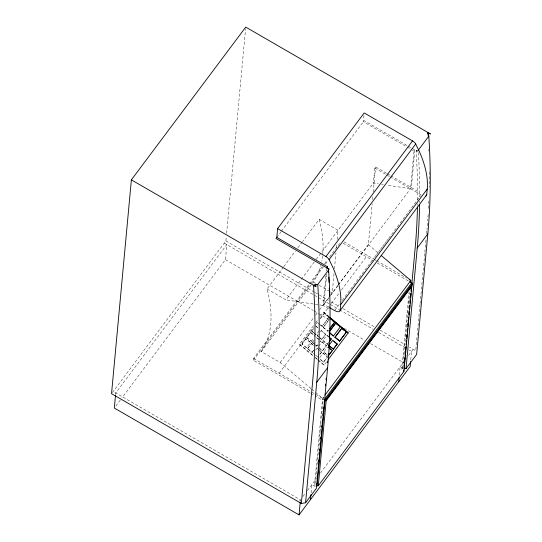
<?xml version="1.0" encoding="UTF-8"?>
<svg xmlns="http://www.w3.org/2000/svg" width="542" height="542" viewBox="0 0 542 542"><rect width="100%" height="100%" fill="white"/><g stroke="black" fill="none" stroke-linecap="round" stroke-linejoin="round"><path stroke-width="0.41" stroke-dasharray="2.71 2.03" d="M115.568 394.651L115.724 392.977L226.827 244.591L225.425 259.659L121.936 397.882M112.35 392.591L225.906 240.933L226.292 236.718M226.603 233.351L245.587 28.787M310.065 393.011L253.426 360.247L253.588 358.438L308.859 284.625M300.295 501.506L300.451 499.832L113.17 391.5M325.837 276.142L323.113 305.458L329.062 308.899M326.304 271.122L326.609 267.768M326.731 274.218L323.933 304.367L328.919 307.253M311.108 492.929L311.887 484.555L316.108 487.001M334.001 273.717L332.219 292.917L330.762 292.077M334.461 268.703L335.938 252.843M336.399 247.836L336.785 243.656M337.178 239.483L338.025 230.303L319.143 219.375L302.456 241.664M315.417 483.254L320.728 425.944M320.81 425.097L321.121 421.73M321.433 418.356L323.391 397.252L325.268 398.336M363.973 115.344L363.384 121.733L410.402 148.928M386.521 173.264L375.572 166.929L374.759 168.02L373.357 183.115L378.309 183.86M338.242 284.875L368.364 244.638L372.158 203.731M372.544 199.558L372.937 195.377M373.242 192.037L375.572 166.929M338.621 284.753L411.344 187.62L414.84 149.931L414.02 151.022L410.524 188.711L386.575 185.1M399.339 375.091L400.111 366.717L402.665 368.194L401.852 369.285L403.668 370.335M401.852 369.285L408.966 292.585M402.665 368.194L404.623 347.144M404.698 346.304L409.698 292.416M410.775 359.813L411.547 351.44L408.621 349.746M420.023 304.36L415.721 350.728L409.528 347.144M420.097 303.52L424.793 252.938M424.867 252.098L426.12 238.609M426.588 233.548L426.825 231.021M115.846 406.012L121.428 398.56M276.793 237.389L280.837 231.976M281.345 231.298L364.197 120.642L407.604 145.744M311 388.567L280.139 362.483L261.258 351.562A259.875 114.382 36.8 0 0 267.064 288.94L283.242 267.328M283.751 266.65L295.383 251.115M297.91 247.741L301.955 242.342M267.064 288.94L285.946 299.862L314.265 262.043M316.284 259.34L374.176 182.024M309.367 283.947L322.551 266.339M324.577 263.629L327.111 260.241M329.651 256.854L340.803 241.956M253.426 360.247L310.214 284.401M310.722 283.723L323.398 266.793M325.424 264.083L327.957 260.695M261.258 351.562L311.819 284.022M312.327 283.351L313.337 281.996A259.875 114.382 36.8 0 0 320.864 265.384M280.139 362.483L313.506 317.91M315.532 315.207L317.551 312.504M319.577 309.8L328.676 297.646M330.701 294.943L337.741 285.546M328.493 298.283L323.113 305.458L285.946 299.862M330.518 295.573L338.113 285.431M312.693 355.505L299.428 344.292L313.567 325.478M315.573 322.795L318.581 318.784M320.471 316.189L323.588 312.09L329.279 316.894M279.144 373.221L313.622 327.172M315.647 324.462L318.181 321.074M320.214 318.364L329.34 306.176M331.365 303.466L339.482 292.633M341.507 289.923L367.368 255.384M319.746 324.536L317.483 322.619L318.445 321.331M320.376 318.757L324.455 313.445L328.987 317.273L322.239 326.291L320.315 325.017M301.948 344.001L306.006 338.709L310.478 342.483L306.413 347.774L301.948 344.001L306.006 338.709M306.697 337.646L311.393 341.257L306.697 337.646L310.762 332.354L315.227 336.128M313.533 332.7L311.616 331.081L313.54 328.513M306.921 337.483L310.762 332.354M311.616 331.081L313.764 328.35M322.016 326.453L328.987 317.273M311.169 341.426L313.791 338.052M314.17 333.235L316.088 334.854L319.441 330.369M334.617 310.546L339.177 304.462M342.212 300.404L374.116 257.796M374.624 257.118L376.141 255.086M376.649 254.408L378.167 252.382M378.675 251.705L380.193 249.679M380.701 249.002L382.218 246.969M382.727 246.298L384.244 244.266M384.752 243.588L386.27 241.563M386.778 240.885L388.296 238.853M388.804 238.182L420.707 195.567M323.215 327.463L327.971 331.135L323.215 327.463L329.482 319.096M313.649 350.396L311.982 352.483L307.517 348.709L311.582 343.418L314.773 346.114M314.821 344.516L312.273 342.354L313.71 340.437M318.466 336.867L317.192 335.789L318.628 333.865M323.438 327.3L329.224 319.577M307.517 348.709L311.582 343.418M312.273 342.354L313.452 340.911M317.192 335.789L318.371 334.339M320.295 331.779L321.25 330.498L325.722 334.272L321.657 339.563L319.103 337.409M327.747 331.298L328.716 330.01M311.982 352.483L313.906 349.915M315.464 345.051L316.738 346.128L317.7 344.847M319.617 342.287L320.803 340.837L319.841 342.124M321.657 339.563L325.722 334.272M316.738 346.128L317.924 344.685M315.552 350.261L317.212 348.174L319.13 349.793M318.608 346.311L321.968 341.826L326.433 345.6L322.375 350.891L318.547 347.659M328.472 342.876L327.287 344.326L322.822 340.552L326.887 335.261L328.798 336.873M320.017 354.034L321.677 351.948L319.766 350.335M322.375 350.891L326.433 345.6M327.287 344.326L328.73 342.402M319.76 354.515L321.677 351.948M319.726 357.625L323.086 353.14L327.551 356.914L323.486 362.205L319.658 358.967M326.968 354.773L323.777 352.076L327.619 346.948M323.486 362.205L327.327 357.076L323.086 353.14M317.748 359.773L324.062 365.112L326.677 361.683M323.391 397.252L322.578 398.343L314.441 486.032L315.254 484.941M299.631 500.923L300.451 499.832M302.937 496.513L305.424 493.186M307.409 490.53L316.447 478.457M320.505 473.044L403.594 362.07M408.566 355.43L413.187 349.258M323.588 312.09L329.163 316.975M324.455 313.445L328.764 317.443M299.428 344.292L312.802 355.423M321.25 330.498L325.498 334.434M316.088 334.854L314.394 333.073M310.478 342.483L305.783 338.872M306.413 347.774L302.172 343.838M326.887 335.261L328.574 337.036M322.822 340.552L327.51 344.163M321.968 341.826L326.209 345.762M317.212 348.174L318.906 349.956M313.378 353.303L315.065 355.085M323.777 352.076L327.192 354.61M324.062 365.112L317.856 359.692M417.557 199.808A1941.823 854.673 36.8 0 0 417.577 192.451L417.496 184.226A1941.918 854.714 36.8 0 0 416.121 150.744L417.516 150.459M416.114 150.669L418.214 150.317M381.615 184.355L383.269 184.605M416.121 150.744L417.394 151.408L411.947 148.257M408.329 146.164L411.222 147.837M411.127 149.348L414.02 151.022M387.252 173.684L390.172 175.378M390.904 175.798L417.564 191.218M374.759 168.02L389.359 176.468M390.084 176.888L421.215 194.89M344.007 241.868L373.16 258.73M373.885 259.151L376.053 260.404M376.778 260.824L406.459 277.992M343.1 243.25L372.876 260.472M377.232 262.992L408.458 281.054M313.337 281.996L316.243 283.676M319.143 285.356L330.037 291.657M225.906 240.933L314.421 292.131M315.153 292.558L328.323 300.173M331.25 301.867L339.299 306.521M342.95 308.635L374.414 326.833M380.26 330.22L405.138 344.604M224.273 243.114L317.72 297.165M318.452 297.592L329.448 303.954M330.18 304.374L338.98 309.462M339.712 309.888L373.431 329.394M378.56 332.361L404.217 347.205M225.425 259.659L313.391 310.539M314.123 310.966L317.788 313.086M318.52 313.506L329.516 319.868M344.177 328.35L364.705 340.22M370.565 343.614L403.553 362.693M253.588 358.438L310.993 391.642M311.718 392.062L322.578 398.343L315.505 392.367M324.502 399.8L323.222 399.061L322.409 400.152L315.146 395.951M310.79 393.431L314.421 395.531M368.364 244.638L378.011 252.796M320.539 324.854L322.239 326.291M315.681 325.789L318.235 327.944M315.458 325.952L318.649 328.648M311.84 330.918L313.757 332.531M317.416 335.627L318.689 336.704M319.326 337.239L321.88 339.4M319.523 339.759L316.108 337.226L319.299 339.922M310.539 332.517L315.004 336.297M312.497 342.192L315.044 344.353M315.688 344.888L316.962 345.965M318.764 347.497L322.598 350.728M311.359 343.581L315.187 346.812M319.543 350.498L321.46 352.117M307.741 348.54L312.206 352.32M315.925 355.464L317.842 357.076L315.701 355.627M319.882 358.804L323.709 362.042M315.329 357.557L317.226 359.156M315.22 357.639L317.117 359.238M311.643 389.109L314.861 391.825M319.143 219.375A259.875 114.382 36.8 0 1 322.781 254.469M322.625 255.966A259.875 114.382 36.8 0 1 321.806 261.305M418.356 152.634A1943.307 855.323 36.8 0 1 419.589 183.819L419.664 192.051A1943.307 855.323 36.8 0 1 419.664 196.963M419.63 201.041A1943.307 855.323 36.8 0 1 419.61 202.667M428.79 149.457A1940.353 854.023 36.8 0 1 428.858 151.123M429.332 171.828A1940.353 854.023 36.8 0 1 429.244 187.315M428.844 200.994A1940.353 854.023 36.8 0 1 428.465 208.961M428.133 214.503A1940.353 854.023 36.8 0 1 427.692 220.804M427.509 223.155A1940.353 854.023 36.8 0 1 426.974 229.401M417.503 203.873A1941.823 854.673 36.8 0 1 417.476 205.493"/><path stroke-width="0.81" d="M428.051 135.154A1940.353 854.023 36.8 0 0 427.889 132.607L430.463 133.955L245.743 27.1L131.374 179.856L111.537 393.682L301.352 503.477L305.58 502.759L316.426 488.274L327.612 367.72A1943.307 855.323 36.8 0 0 330.051 311.745L329.976 303.506A1943.307 855.323 36.8 0 0 328.594 270.011L328.276 268.73M115.493 395.491L114.328 408.045L299.048 514.9L410.152 366.514L410.619 361.487M328.52 272.64A1942.338 854.897 36.8 0 0 328.283 268.785L329.17 269.245L275.973 238.48L276.793 237.389L277.606 228.602L364.197 112.946L412.537 140.906A4.302 1.89 36.8 0 1 415.687 144.003L419.061 150.879A161.306 70.995 36.8 0 1 427.238 189.05L426.703 194.835A6.186 2.724 36.8 0 1 425.863 195.967M299.048 514.9L300.214 502.339M301.352 503.477L312.531 382.93A1940.353 854.023 36.8 0 0 313.52 285.363L317.748 284.496L328.594 270.011L328.283 268.785M327.273 268.351L327.429 266.678L276.793 237.389M305.58 502.759L316.758 382.205A1943.307 855.323 36.8 0 0 317.748 284.496L313.513 285.207M310.485 499.622L310.952 494.602M316.264 485.314L316.42 483.627M318.452 461.709L318.608 460.022M319.468 450.748L319.631 449.061M320.017 444.846L320.173 443.16M320.566 438.945L320.722 437.258M321.115 433.044L321.27 431.357M321.663 427.143L321.819 425.456M322.205 421.242L322.368 419.555M322.754 415.341L322.91 413.654M323.303 409.44L323.459 407.753M325.491 385.836L325.647 384.149M326.04 379.935L326.196 378.248M324.502 399.8L325.783 400.538L325.911 399.129L412.503 283.473L409.982 281.596M326.182 400.66L324.97 400.863L317.07 485.991L318.289 485.788L326.182 400.66L411.832 286.271L411.561 285.207M329.631 307.666L334.617 310.546A6.186 2.724 36.8 0 0 340.112 310.491L340.647 304.706A161.306 70.995 36.8 0 0 332.47 266.535L329.096 259.659A4.302 1.89 36.8 0 0 325.945 256.562L277.606 228.602M398.716 381.785L399.102 377.598M410.633 282.314L410.802 280.505L381.222 255.512M404.054 366.121L404.291 363.594M404.603 360.22L404.84 357.693M405.152 354.319L405.382 351.792M405.701 348.425L405.856 346.738M406.243 342.524L406.405 340.837M406.791 336.623L406.947 334.936M407.34 330.722L407.496 329.035M407.889 324.821L408.045 323.134M408.438 318.92L408.593 317.239M408.905 313.865L409.135 311.338M409.454 307.964L409.684 305.437M409.996 302.063L410.233 299.536M410.545 296.162L410.782 293.635M411.093 290.268L411.331 287.734M404.027 368.093L404.42 363.878M404.576 362.192L404.969 357.977M405.125 356.29L405.518 352.076M405.673 350.389L405.985 347.022M406.222 344.488L406.608 340.274M406.764 338.587L407.157 334.373M407.313 332.686L407.706 328.472M407.862 326.785L408.255 322.571M408.411 320.884L408.722 317.51M408.959 314.983L409.271 311.609M409.501 309.082L409.813 305.708M410.05 303.181L410.362 299.807M410.599 297.28L410.911 293.906M411.148 291.379L411.459 288.005M411.615 286.325L411.771 284.638M411.927 282.951L415.131 248.385A1941.823 854.673 36.8 0 0 417.448 207.112M318.289 485.788L403.932 371.399L411.832 286.271M412.503 283.473L412.374 284.882L325.783 400.538M403.953 368.939L406.039 368.58L417.225 248.033A1943.307 855.323 36.8 0 0 419.583 204.293M427.882 132.458L428.81 136.157A1943.307 855.323 36.8 0 1 427.821 233.873L416.642 354.427L406.039 368.58M325.945 256.562L412.537 140.906M329.096 259.659L415.687 144.003M326.609 267.768L327.429 266.678M418.214 150.317L428.81 136.157L427.889 132.607M340.647 304.706L427.238 189.05M340.112 310.491L426.703 194.835M329.678 328.723L334.719 322.117L329.963 318.452M329.902 328.56L334.719 322.117M329.312 331.568L335.803 323.032L340.335 326.867L333.364 336.047L329.4 332.693M335.803 323.032L329.055 332.05L333.364 336.047M329.211 341.758L330.647 339.834M329.434 341.596L331.352 339.035L329.441 337.415M328.919 345.349L332.754 340.22L337.226 343.994L333.384 349.123L328.696 345.511L333.384 349.123M334.909 337.348L341.88 328.174L346.419 332.002L339.671 341.02L334.909 337.348L341.88 328.174M333.161 349.285L337.226 343.994M332.307 350.559L328.242 355.857L332.307 350.559L328.479 347.327M339.448 341.182L346.419 332.002M328.073 359.759L348.221 332.91L329.909 317.429M316.758 382.205L327.612 367.72M417.225 248.033L427.821 233.873M324.909 395.226L410.802 280.505L409.352 279.672M411.866 282.68L325.268 398.336L325.911 399.129M340.335 326.867L335.579 323.201M331.352 339.035L329.218 337.578M348.221 332.91L329.793 317.51M313.52 285.363L316.094 286.704L131.374 179.856M332.795 320.844L334.495 322.287M341.656 328.337L343.926 330.254M335.132 337.185L339.671 341.02M333.811 341.46L337.002 344.156M329.529 348.567L330.803 349.644M403.668 370.335L403.932 371.399M328.784 277.24A1942.338 854.897 36.8 0 1 329.035 282.287M329.279 288.148A1942.338 854.897 36.8 0 1 329.536 296.474M329.482 330.01A1942.277 854.869 36.8 0 1 329.265 336.44M328.892 344.421A1942.277 854.869 36.8 0 1 328.716 347.598M328.31 353.919A1942.277 854.869 36.8 0 1 328.201 355.491M327.768 360.986A1942.277 854.869 36.8 0 1 327.639 362.551"/></g></svg>
